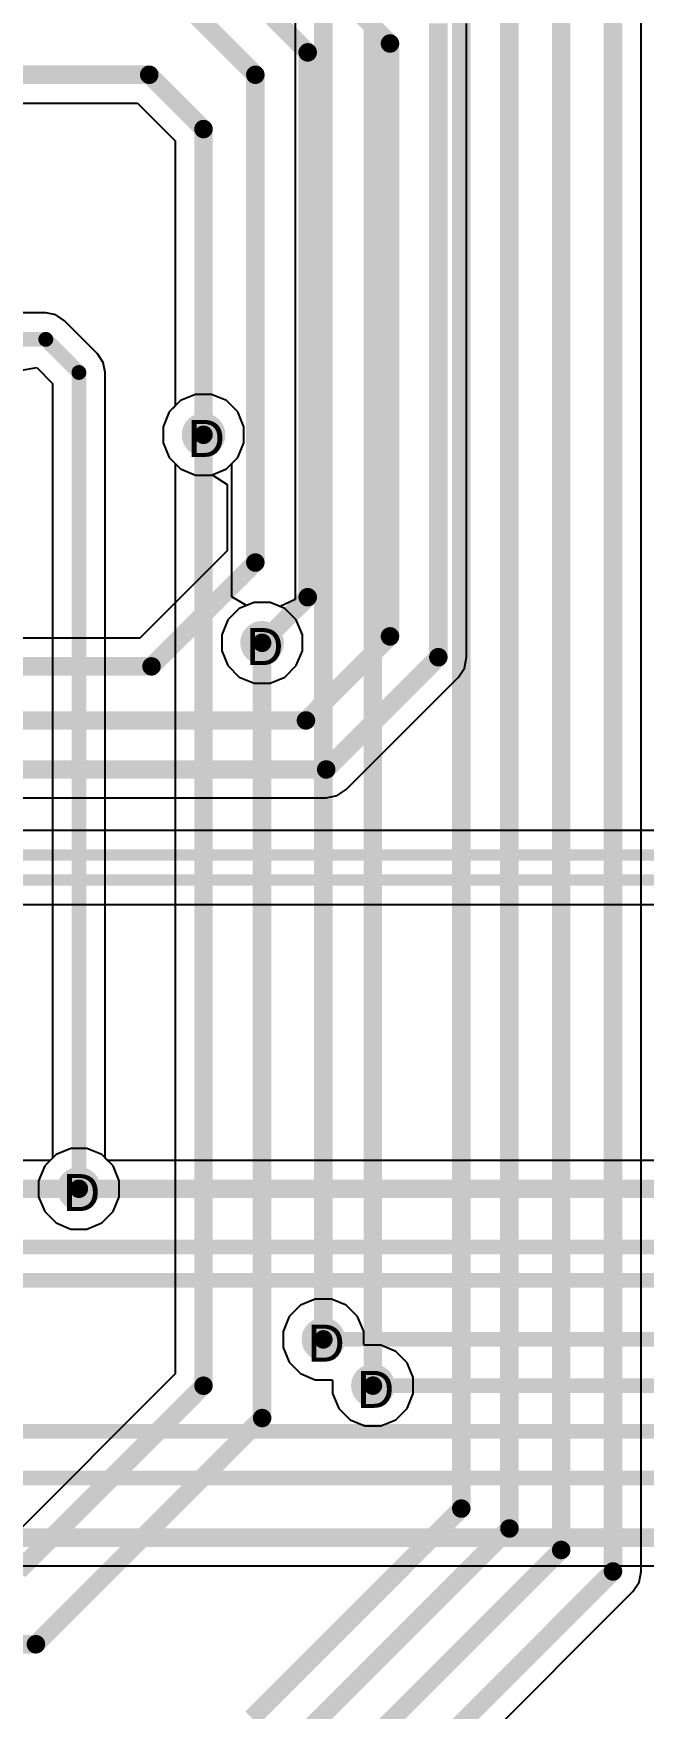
# Model space of a CAD drawing. Header units: inches. Extents: x -11 to 5428, y 0 to 5423.
# Drawn here: x 174.3 to 182.68, y 56.45 to 79.45 of the extents above; entities that cross this region are included whole.
import ezdxf

# ---------------------------------------------------------------- set-up
doc = ezdxf.new("R2010")
doc.units = ezdxf.units.IN
for name, color, linetype in [('Bottom Layer', 5, 'Continuous'), ('Drill Drawing', 1, 'Continuous'), ('GND', 16, 'Continuous'), ('PWR', 76, 'Continuous'), ('Top Layer', 1, 'Continuous'), ('Via Holes', 16, 'Continuous')]:
    doc.layers.add(name, color=color, linetype=linetype)
doc.styles.add('Arial', font='', dxfattribs={"height": 0.2})
doc.styles.get('Arial').set_extended_font_data('Arial')

msp = doc.modelspace()

# ---------------------------------------------------------------- hatches: boundary and pattern name
at = {"layer": 'Bottom Layer'}
h = msp.add_hatch(color=5, dxfattribs=at)
edge = h.paths.add_edge_path()
edge.add_arc((176.637, 73.939), 0.3, 0, 360)
h = msp.add_hatch(color=5, dxfattribs=at)
edge = h.paths.add_edge_path()
edge.add_arc((177.441, 71.083), 0.3, 0, 360)
h = msp.add_hatch(color=5, dxfattribs=at)
edge = h.paths.add_edge_path()
edge.add_arc((174.926, 63.587), 0.3, 0, 360)
h = msp.add_hatch(color=5, dxfattribs=at)
edge = h.paths.add_edge_path()
edge.add_arc((178.283, 61.519), 0.3, 0, 360)
h = msp.add_hatch(color=5, dxfattribs=at)
edge = h.paths.add_edge_path()
edge.add_arc((178.963, 60.884), 0.3, 0, 360)
at = {"layer": 'GND'}
h = msp.add_hatch(color=16, dxfattribs=at)
edge = h.paths.add_edge_path()
edge.add_arc((176.637, 73.939), 0.3, 0, 360)
h = msp.add_hatch(color=16, dxfattribs=at)
edge = h.paths.add_edge_path()
edge.add_arc((177.441, 71.083), 0.3, 0, 360)
h = msp.add_hatch(color=16, dxfattribs=at)
edge = h.paths.add_edge_path()
edge.add_arc((174.926, 63.587), 0.3, 0, 360)
h = msp.add_hatch(color=16, dxfattribs=at)
edge = h.paths.add_edge_path()
edge.add_arc((178.283, 61.519), 0.3, 0, 360)
h = msp.add_hatch(color=16, dxfattribs=at)
edge = h.paths.add_edge_path()
edge.add_arc((178.963, 60.884), 0.3, 0, 360)
at = {"layer": 'PWR'}
h = msp.add_hatch(color=76, dxfattribs=at)
edge = h.paths.add_edge_path()
edge.add_arc((176.637, 73.939), 0.3, 0, 360)
h = msp.add_hatch(color=76, dxfattribs=at)
edge = h.paths.add_edge_path()
edge.add_arc((177.441, 71.083), 0.3, 0, 360)
h = msp.add_hatch(color=76, dxfattribs=at)
edge = h.paths.add_edge_path()
edge.add_arc((174.926, 63.587), 0.3, 0, 360)
h = msp.add_hatch(color=76, dxfattribs=at)
edge = h.paths.add_edge_path()
edge.add_arc((178.283, 61.519), 0.3, 0, 360)
h = msp.add_hatch(color=76, dxfattribs=at)
edge = h.paths.add_edge_path()
edge.add_arc((178.963, 60.884), 0.3, 0, 360)
at = {"layer": 'Top Layer'}
h = msp.add_hatch(color=1, dxfattribs=at)
edge = h.paths.add_edge_path()
edge.add_arc((176.637, 73.939), 0.3, 0, 360)
h = msp.add_hatch(color=1, dxfattribs=at)
edge = h.paths.add_edge_path()
edge.add_arc((177.441, 71.083), 0.3, 0, 360)
h = msp.add_hatch(color=1, dxfattribs=at)
edge = h.paths.add_edge_path()
edge.add_arc((174.926, 63.587), 0.3, 0, 360)
h = msp.add_hatch(color=1, dxfattribs=at)
edge = h.paths.add_edge_path()
edge.add_arc((178.283, 61.519), 0.3, 0, 360)
h = msp.add_hatch(color=1, dxfattribs=at)
edge = h.paths.add_edge_path()
edge.add_arc((178.963, 60.884), 0.3, 0, 360)
at = {"layer": 'Via Holes'}
h = msp.add_hatch(color=7, dxfattribs=at)
edge = h.paths.add_edge_path()
edge.add_arc((176.637, 73.939), 0.15, 0, 360)
h = msp.add_hatch(color=7, dxfattribs=at)
edge = h.paths.add_edge_path()
edge.add_arc((177.441, 71.083), 0.15, 0, 360)
h = msp.add_hatch(color=7, dxfattribs=at)
edge = h.paths.add_edge_path()
edge.add_arc((174.926, 63.587), 0.15, 0, 360)
h = msp.add_hatch(color=7, dxfattribs=at)
edge = h.paths.add_edge_path()
edge.add_arc((178.283, 61.519), 0.15, 0, 360)
h = msp.add_hatch(color=7, dxfattribs=at)
edge = h.paths.add_edge_path()
edge.add_arc((178.963, 60.884), 0.15, 0, 360)

# ---------------------------------------------------------------- linework, layer by layer
at = {"layer": 'Bottom Layer'}
for p, q in [((180.25, 70.885), (180.25, 79.586)), ((170.643, 78.494), (175.73, 78.494)), ((175.73, 78.494), (176.248, 77.975)), ((176.248, 77.975), (176.248, 74.334)), ((176.248, 74.334), (176.167, 74.253)), ((176.167, 74.253), (176.083, 74.05)), ((176.083, 74.05), (176.083, 73.829)), ((176.083, 73.829), (176.167, 73.626)), ((176.167, 73.626), (176.323, 73.47)), ((176.323, 73.47), (176.527, 73.385)), ((176.527, 73.385), (176.747, 73.385)), ((176.747, 73.385), (176.757, 73.39)), ((176.757, 73.39), (176.96, 73.254)), ((176.96, 73.254), (176.96, 72.346)), ((176.96, 72.346), (175.762, 71.147)), ((175.762, 71.147), (172.65, 71.147)), ((180.22, 70.736), (180.25, 70.885)), ((178.596, 69.069), (180.136, 70.61)), ((180.136, 70.61), (180.22, 70.736)), ((178.47, 68.985), (178.596, 69.069)), ((174.1, 68.956), (178.321, 68.956)), ((178.321, 68.956), (178.47, 68.985)), ((207.549, 68.506), (172.282, 68.506)), ((172, 67.49), (207.268, 67.49)), ((174.531, 63.976), (153.9, 63.976)), ((174.612, 64.057), (174.531, 63.976)), ((174.816, 64.141), (174.612, 64.057)), ((175.036, 64.141), (174.816, 64.141)), ((175.24, 64.057), (175.036, 64.141)), ((175.321, 63.976), (175.24, 64.057)), ((195.406, 63.976), (175.321, 63.976)), ((152.633, 58.408), (191.182, 58.408))]:
    msp.add_line(p, q, dxfattribs=at)
for points in [[(177.278, 81.229, 0.254, 0.254, 0), (179.197, 79.311, 0.254, 0.254, 0)], [(176.84, 80.416, 0.254, 0.254, 0), (178.068, 79.189, 0.254, 0.254, 0)], [(176.424, 79.807, 0.254, 0.254, 0), (177.349, 78.882, 0.254, 0.254, 0)], [(179.862, 70.885, 0.254, 0.254, 0), (179.862, 79.586, 0.254, 0.254, 0)], [(179.197, 71.171, 0.254, 0.254, 0), (179.197, 79.311, 0.254, 0.254, 0)], [(178.068, 71.709, 0.254, 0.254, 0), (178.068, 79.189, 0.254, 0.254, 0)], [(165.051, 78.882, 0.254, 0.254, 0), (175.891, 78.882, 0.254, 0.254, 0)], [(175.891, 78.882, 0.254, 0.254, 0), (176.637, 78.136, 0.254, 0.254, 0)], [(177.349, 72.185, 0.254, 0.254, 0), (177.349, 78.882, 0.254, 0.254, 0)], [(176.637, 73.939, 0.254, 0.254, 0), (176.637, 78.136, 0.254, 0.254, 0)], [(175.922, 70.759, 0.254, 0.254, 0), (177.349, 72.185, 0.254, 0.254, 0)], [(177.441, 71.083, 0.254, 0.254, 0), (178.068, 71.709, 0.254, 0.254, 0)], [(178.044, 70.017, 0.254, 0.254, 0), (179.197, 71.171, 0.254, 0.254, 0)], [(172.255, 70.759, 0.254, 0.254, 0), (175.922, 70.759, 0.254, 0.254, 0)], [(178.321, 69.344, 0.254, 0.254, 0), (179.862, 70.885, 0.254, 0.254, 0)], [(172.942, 70.017, 0.254, 0.254, 0), (178.044, 70.017, 0.254, 0.254, 0)], [(173.704, 69.344, 0.254, 0.254, 0), (178.321, 69.344, 0.254, 0.254, 0)], [(172.143, 68.169, 0.152, 0.152, 0), (207.549, 68.169, 0.152, 0.152, 0)], [(172, 67.826, 0.152, 0.152, 0), (207.407, 67.826, 0.152, 0.152, 0)], [(153.9, 63.587, 0.254, 0.254, 0), (174.926, 63.587, 0.254, 0.254, 0)], [(174.926, 63.587, 0.254, 0.254, 0), (195.406, 63.587, 0.254, 0.254, 0)], [(154.54, 62.787, 0.203, 0.203, 0), (194.732, 62.787, 0.203, 0.203, 0)], [(154.778, 62.329, 0.203, 0.203, 0), (194.443, 62.329, 0.203, 0.203, 0)], [(178.283, 61.519, 0.203, 0.203, 0), (193.726, 61.519, 0.203, 0.203, 0)], [(178.963, 60.884, 0.203, 0.203, 0), (193.497, 60.884, 0.203, 0.203, 0)], [(171.679, 60.257, 0.203, 0.203, 0), (192.119, 60.257, 0.203, 0.203, 0)], [(170.822, 59.615, 0.203, 0.203, 0), (191.897, 59.615, 0.203, 0.203, 0)], [(152.472, 58.797, 0.254, 0.254, 0), (191.343, 58.797, 0.254, 0.254, 0)]]:
    msp.add_lwpolyline(points, format="xyseb", dxfattribs=at)
for points in [[(179.134, 79.311, 0.127, 0.127, 1), (179.261, 79.311, 0.127, 0.127, 1)], [(179.134, 79.311, 0.127, 0.127, 1), (179.261, 79.311, 0.127, 0.127, 1)], [(178.004, 79.189, 0.127, 0.127, 1), (178.131, 79.189, 0.127, 0.127, 1)], [(178.004, 79.189, 0.127, 0.127, 1), (178.131, 79.189, 0.127, 0.127, 1)], [(175.828, 78.882, 0.127, 0.127, 1), (175.955, 78.882, 0.127, 0.127, 1)], [(175.828, 78.882, 0.127, 0.127, 1), (175.955, 78.882, 0.127, 0.127, 1)], [(177.285, 78.882, 0.127, 0.127, 1), (177.412, 78.882, 0.127, 0.127, 1)], [(177.285, 78.882, 0.127, 0.127, 1), (177.412, 78.882, 0.127, 0.127, 1)], [(176.573, 78.136, 0.127, 0.127, 1), (176.7, 78.136, 0.127, 0.127, 1)], [(176.573, 78.136, 0.127, 0.127, 1), (176.7, 78.136, 0.127, 0.127, 1)], [(176.573, 73.939, 0.127, 0.127, 1), (176.7, 73.939, 0.127, 0.127, 1)], [(177.285, 72.185, 0.127, 0.127, 1), (177.412, 72.185, 0.127, 0.127, 1)], [(177.285, 72.185, 0.127, 0.127, 1), (177.412, 72.185, 0.127, 0.127, 1)], [(178.004, 71.709, 0.127, 0.127, 1), (178.131, 71.709, 0.127, 0.127, 1)], [(178.004, 71.709, 0.127, 0.127, 1), (178.131, 71.709, 0.127, 0.127, 1)], [(179.134, 71.171, 0.127, 0.127, 1), (179.261, 71.171, 0.127, 0.127, 1)], [(179.134, 71.171, 0.127, 0.127, 1), (179.261, 71.171, 0.127, 0.127, 1)], [(177.378, 71.083, 0.127, 0.127, 1), (177.505, 71.083, 0.127, 0.127, 1)], [(175.859, 70.759, 0.127, 0.127, 1), (175.986, 70.759, 0.127, 0.127, 1)], [(175.859, 70.759, 0.127, 0.127, 1), (175.986, 70.759, 0.127, 0.127, 1)], [(179.798, 70.885, 0.127, 0.127, 1), (179.925, 70.885, 0.127, 0.127, 1)], [(179.798, 70.885, 0.127, 0.127, 1), (179.925, 70.885, 0.127, 0.127, 1)], [(177.98, 70.017, 0.127, 0.127, 1), (178.107, 70.017, 0.127, 0.127, 1)], [(177.98, 70.017, 0.127, 0.127, 1), (178.107, 70.017, 0.127, 0.127, 1)], [(178.258, 69.344, 0.127, 0.127, 1), (178.385, 69.344, 0.127, 0.127, 1)], [(178.258, 69.344, 0.127, 0.127, 1), (178.385, 69.344, 0.127, 0.127, 1)], [(174.862, 63.587, 0.127, 0.127, 1), (174.989, 63.587, 0.127, 0.127, 1)], [(174.862, 63.587, 0.127, 0.127, 1), (174.989, 63.587, 0.127, 0.127, 1)], [(178.232, 61.519, 0.102, 0.102, 1), (178.333, 61.519, 0.102, 0.102, 1)], [(178.912, 60.884, 0.102, 0.102, 1), (179.014, 60.884, 0.102, 0.102, 1)]]:
    msp.add_lwpolyline(points, format="xyseb", close=True, dxfattribs=at)
at = {"layer": 'GND'}
for p, q in [((176.323, 74.409), (176.167, 74.253)), ((176.527, 74.493), (176.323, 74.409)), ((176.747, 74.493), (176.527, 74.493)), ((176.951, 74.409), (176.747, 74.493)), ((177.107, 74.253), (176.951, 74.409)), ((176.167, 74.253), (176.083, 74.05)), ((177.191, 74.05), (177.107, 74.253)), ((176.083, 74.05), (176.083, 73.829)), ((176.083, 73.829), (176.167, 73.626)), ((177.107, 73.626), (177.191, 73.829)), ((177.191, 73.829), (177.191, 74.05)), ((176.167, 73.626), (176.323, 73.47)), ((176.951, 73.47), (177.107, 73.626)), ((176.323, 73.47), (176.527, 73.385)), ((176.527, 73.385), (176.747, 73.385)), ((176.747, 73.385), (176.951, 73.47)), ((177.128, 71.553), (176.972, 71.397)), ((177.331, 71.637), (177.128, 71.553)), ((177.552, 71.637), (177.331, 71.637)), ((177.755, 71.553), (177.552, 71.637)), ((177.911, 71.397), (177.755, 71.553)), ((176.972, 71.397), (176.887, 71.193)), ((177.995, 71.193), (177.911, 71.397)), ((176.887, 71.193), (176.887, 70.973)), ((177.995, 70.973), (177.995, 71.193)), ((176.887, 70.973), (176.972, 70.769)), ((177.911, 70.769), (177.995, 70.973)), ((176.972, 70.769), (177.128, 70.613)), ((177.128, 70.613), (177.331, 70.529)), ((177.552, 70.529), (177.755, 70.613)), ((177.755, 70.613), (177.911, 70.769)), ((177.331, 70.529), (177.552, 70.529)), ((174.612, 64.057), (174.456, 63.901)), ((174.816, 64.141), (174.612, 64.057)), ((175.036, 64.141), (174.816, 64.141)), ((175.24, 64.057), (175.036, 64.141)), ((175.396, 63.901), (175.24, 64.057)), ((174.456, 63.901), (174.372, 63.697)), ((175.48, 63.697), (175.396, 63.901)), ((174.372, 63.697), (174.372, 63.477)), ((174.372, 63.477), (174.456, 63.273)), ((175.396, 63.273), (175.48, 63.477)), ((175.48, 63.477), (175.48, 63.697)), ((174.456, 63.273), (174.612, 63.117)), ((175.24, 63.117), (175.396, 63.273)), ((174.612, 63.117), (174.816, 63.033)), ((174.816, 63.033), (175.036, 63.033)), ((175.036, 63.033), (175.24, 63.117)), ((177.969, 61.988), (177.813, 61.833)), ((178.172, 62.073), (177.969, 61.988)), ((178.393, 62.073), (178.172, 62.073)), ((178.596, 61.988), (178.393, 62.073)), ((178.752, 61.833), (178.596, 61.988)), ((177.813, 61.833), (177.729, 61.629)), ((178.837, 61.629), (178.752, 61.833)), ((177.729, 61.629), (177.729, 61.409)), ((177.729, 61.409), (177.813, 61.205)), ((178.837, 61.449), (178.837, 61.629)), ((178.853, 61.438), (178.837, 61.449)), ((179.073, 61.438), (178.853, 61.438)), ((179.277, 61.353), (179.073, 61.438)), ((177.813, 61.205), (177.969, 61.049)), ((179.433, 61.198), (179.277, 61.353)), ((179.517, 60.994), (179.433, 61.198)), ((177.969, 61.049), (178.172, 60.965)), ((178.172, 60.965), (178.393, 60.965)), ((178.393, 60.965), (178.409, 60.954)), ((178.409, 60.954), (178.409, 60.774)), ((179.517, 60.774), (179.517, 60.994)), ((178.409, 60.774), (178.494, 60.57)), ((179.433, 60.57), (179.517, 60.774)), ((178.494, 60.57), (178.649, 60.414)), ((179.277, 60.414), (179.433, 60.57)), ((178.649, 60.414), (178.853, 60.33)), ((178.853, 60.33), (179.073, 60.33)), ((179.073, 60.33), (179.277, 60.414))]:
    msp.add_line(p, q, dxfattribs=at)
at = {"layer": 'PWR'}
for p, q in [((176.323, 74.409), (176.167, 74.253)), ((176.527, 74.493), (176.323, 74.409)), ((176.747, 74.493), (176.527, 74.493)), ((176.951, 74.409), (176.747, 74.493)), ((177.107, 74.253), (176.951, 74.409)), ((176.167, 74.253), (176.083, 74.05)), ((177.191, 74.05), (177.107, 74.253)), ((176.083, 74.05), (176.083, 73.829)), ((176.083, 73.829), (176.167, 73.626)), ((177.107, 73.626), (177.191, 73.829)), ((177.191, 73.829), (177.191, 74.05)), ((176.167, 73.626), (176.323, 73.47)), ((176.951, 73.47), (177.107, 73.626)), ((176.323, 73.47), (176.527, 73.385)), ((176.527, 73.385), (176.747, 73.385)), ((176.747, 73.385), (176.951, 73.47)), ((177.128, 71.553), (176.972, 71.397)), ((177.331, 71.637), (177.128, 71.553)), ((177.552, 71.637), (177.331, 71.637)), ((177.755, 71.553), (177.552, 71.637)), ((177.911, 71.397), (177.755, 71.553)), ((176.972, 71.397), (176.887, 71.193)), ((177.995, 71.193), (177.911, 71.397)), ((176.887, 71.193), (176.887, 70.973)), ((177.995, 70.973), (177.995, 71.193)), ((176.887, 70.973), (176.972, 70.769)), ((177.911, 70.769), (177.995, 70.973)), ((176.972, 70.769), (177.128, 70.613)), ((177.128, 70.613), (177.331, 70.529)), ((177.552, 70.529), (177.755, 70.613)), ((177.755, 70.613), (177.911, 70.769)), ((177.331, 70.529), (177.552, 70.529)), ((174.612, 64.057), (174.456, 63.901)), ((174.816, 64.141), (174.612, 64.057)), ((175.036, 64.141), (174.816, 64.141)), ((175.24, 64.057), (175.036, 64.141)), ((175.396, 63.901), (175.24, 64.057)), ((174.456, 63.901), (174.372, 63.697)), ((175.48, 63.697), (175.396, 63.901)), ((174.372, 63.697), (174.372, 63.477)), ((174.372, 63.477), (174.456, 63.273)), ((175.396, 63.273), (175.48, 63.477)), ((175.48, 63.477), (175.48, 63.697)), ((174.456, 63.273), (174.612, 63.117)), ((175.24, 63.117), (175.396, 63.273)), ((174.612, 63.117), (174.816, 63.033)), ((174.816, 63.033), (175.036, 63.033)), ((175.036, 63.033), (175.24, 63.117)), ((177.969, 61.988), (177.813, 61.833)), ((178.172, 62.073), (177.969, 61.988)), ((178.393, 62.073), (178.172, 62.073)), ((178.596, 61.988), (178.393, 62.073)), ((178.752, 61.833), (178.596, 61.988)), ((177.813, 61.833), (177.729, 61.629)), ((178.837, 61.629), (178.752, 61.833)), ((177.729, 61.629), (177.729, 61.409)), ((177.729, 61.409), (177.813, 61.205)), ((178.837, 61.449), (178.837, 61.629)), ((178.853, 61.438), (178.837, 61.449)), ((179.073, 61.438), (178.853, 61.438)), ((179.277, 61.353), (179.073, 61.438)), ((177.813, 61.205), (177.969, 61.049)), ((179.433, 61.198), (179.277, 61.353)), ((179.517, 60.994), (179.433, 61.198)), ((177.969, 61.049), (178.172, 60.965)), ((178.172, 60.965), (178.393, 60.965)), ((178.393, 60.965), (178.409, 60.954)), ((178.409, 60.954), (178.409, 60.774)), ((179.517, 60.774), (179.517, 60.994)), ((178.409, 60.774), (178.494, 60.57)), ((179.433, 60.57), (179.517, 60.774)), ((178.494, 60.57), (178.649, 60.414)), ((179.277, 60.414), (179.433, 60.57)), ((178.649, 60.414), (178.853, 60.33)), ((178.853, 60.33), (179.073, 60.33)), ((179.073, 60.33), (179.277, 60.414))]:
    msp.add_line(p, q, dxfattribs=at)
at = {"layer": 'Top Layer'}
for p, q in [((182.648, 58.333), (182.648, 85.939)), ((177.894, 81.907), (177.894, 71.679)), ((174.471, 75.611), (174.142, 75.611)), ((174.61, 75.584), (174.471, 75.611)), ((174.471, 75.611), (174.471, 75.611)), ((174.727, 75.505), (174.61, 75.584)), ((175.182, 75.05), (174.727, 75.505)), ((175.261, 74.932), (175.182, 75.05)), ((175.182, 75.05), (175.182, 75.05)), ((174.142, 74.826), (174.346, 74.861)), ((174.346, 74.861), (174.563, 74.643)), ((175.288, 74.794), (175.261, 74.932)), ((175.288, 64.008), (175.288, 74.794)), ((175.288, 74.794), (175.288, 74.794)), ((174.563, 74.643), (174.563, 64.008)), ((176.323, 74.409), (176.167, 74.253)), ((176.527, 74.493), (176.323, 74.409)), ((176.747, 74.493), (176.527, 74.493)), ((176.951, 74.409), (176.747, 74.493)), ((177.107, 74.253), (176.951, 74.409)), ((176.167, 74.253), (176.083, 74.05)), ((177.191, 74.05), (177.107, 74.253)), ((176.083, 74.05), (176.083, 73.829)), ((176.083, 73.829), (176.167, 73.626)), ((177.107, 73.626), (177.191, 73.829)), ((177.191, 73.829), (177.191, 74.05)), ((176.167, 73.626), (176.248, 73.544)), ((177.025, 73.544), (177.107, 73.626)), ((176.248, 73.544), (176.248, 61.044)), ((177.025, 71.716), (177.025, 73.544)), ((177.229, 71.594), (177.025, 71.716)), ((177.331, 71.637), (177.229, 71.594)), ((177.552, 71.637), (177.331, 71.637)), ((177.691, 71.579), (177.552, 71.637)), ((177.894, 71.679), (177.691, 71.579)), ((174.563, 64.008), (174.456, 63.901)), ((175.396, 63.901), (175.288, 64.008)), ((174.456, 63.901), (174.372, 63.697)), ((175.48, 63.697), (175.396, 63.901)), ((174.372, 63.697), (174.372, 63.477)), ((174.372, 63.477), (174.456, 63.273)), ((175.396, 63.273), (175.48, 63.477)), ((175.48, 63.477), (175.48, 63.697)), ((174.456, 63.273), (174.612, 63.117)), ((175.24, 63.117), (175.396, 63.273)), ((174.612, 63.117), (174.816, 63.033)), ((174.816, 63.033), (175.036, 63.033)), ((175.036, 63.033), (175.24, 63.117)), ((176.248, 61.044), (173.939, 58.734)), ((182.534, 58.058), (182.618, 58.184)), ((182.618, 58.184), (182.648, 58.333)), ((180.183, 55.707), (182.534, 58.058))]:
    msp.add_line(p, q, dxfattribs=at)
for points in [[(182.259, 58.333, 0.254, 0.254, 0), (182.259, 85.939, 0.254, 0.254, 0)], [(181.548, 58.628, 0.254, 0.254, 0), (181.548, 85.634, 0.254, 0.254, 0)], [(180.837, 58.923, 0.254, 0.254, 0), (180.837, 85.406, 0.254, 0.254, 0)], [(180.177, 59.196, 0.254, 0.254, 0), (180.177, 85.152, 0.254, 0.254, 0)], [(178.963, 60.884, 0.254, 0.254, 0), (178.963, 82.708, 0.254, 0.254, 0)], [(178.283, 61.519, 0.254, 0.254, 0), (178.283, 82.067, 0.254, 0.254, 0)], [(173.571, 75.249, 0.203, 0.203, 0), (174.471, 75.249, 0.203, 0.203, 0)], [(174.471, 75.249, 0.203, 0.203, 0), (174.926, 74.794, 0.203, 0.203, 0)], [(174.926, 63.587, 0.203, 0.203, 0), (174.926, 74.794, 0.203, 0.203, 0)], [(176.637, 60.883, 0.254, 0.254, 0), (176.637, 73.939, 0.254, 0.254, 0)], [(177.441, 60.439, 0.254, 0.254, 0), (177.441, 71.083, 0.254, 0.254, 0)], [(174.1, 58.346, 0.254, 0.254, 0), (176.637, 60.883, 0.254, 0.254, 0)], [(174.335, 57.333, 0.254, 0.254, 0), (177.441, 60.439, 0.254, 0.254, 0)], [(177.301, 56.32, 0.254, 0.254, 0), (180.177, 59.196, 0.254, 0.254, 0)], [(177.222, 55.308, 0.254, 0.254, 0), (180.837, 58.923, 0.254, 0.254, 0)], [(177.215, 54.295, 0.254, 0.254, 0), (181.548, 58.628, 0.254, 0.254, 0)], [(179.629, 55.702, 0.254, 0.254, 0), (182.259, 58.333, 0.254, 0.254, 0)], [(167.729, 57.333, 0.254, 0.254, 0), (174.335, 57.333, 0.254, 0.254, 0)]]:
    msp.add_lwpolyline(points, format="xyseb", dxfattribs=at)
for points in [[(174.42, 75.249, 0.102, 0.102, 1), (174.522, 75.249, 0.102, 0.102, 1)], [(174.42, 75.249, 0.102, 0.102, 1), (174.522, 75.249, 0.102, 0.102, 1)], [(174.875, 74.794, 0.102, 0.102, 1), (174.977, 74.794, 0.102, 0.102, 1)], [(174.875, 74.794, 0.102, 0.102, 1), (174.977, 74.794, 0.102, 0.102, 1)], [(176.573, 73.939, 0.127, 0.127, 1), (176.7, 73.939, 0.127, 0.127, 1)], [(177.378, 71.083, 0.127, 0.127, 1), (177.505, 71.083, 0.127, 0.127, 1)], [(174.875, 63.587, 0.102, 0.102, 1), (174.977, 63.587, 0.102, 0.102, 1)], [(178.219, 61.519, 0.127, 0.127, 1), (178.346, 61.519, 0.127, 0.127, 1)], [(176.573, 60.883, 0.127, 0.127, 1), (176.7, 60.883, 0.127, 0.127, 1)], [(176.573, 60.883, 0.127, 0.127, 1), (176.7, 60.883, 0.127, 0.127, 1)], [(178.9, 60.884, 0.127, 0.127, 1), (179.027, 60.884, 0.127, 0.127, 1)], [(177.378, 60.439, 0.127, 0.127, 1), (177.505, 60.439, 0.127, 0.127, 1)], [(177.378, 60.439, 0.127, 0.127, 1), (177.505, 60.439, 0.127, 0.127, 1)], [(180.113, 59.196, 0.127, 0.127, 1), (180.24, 59.196, 0.127, 0.127, 1)], [(180.113, 59.196, 0.127, 0.127, 1), (180.24, 59.196, 0.127, 0.127, 1)], [(180.774, 58.923, 0.127, 0.127, 1), (180.901, 58.923, 0.127, 0.127, 1)], [(180.774, 58.923, 0.127, 0.127, 1), (180.901, 58.923, 0.127, 0.127, 1)], [(181.485, 58.628, 0.127, 0.127, 1), (181.612, 58.628, 0.127, 0.127, 1)], [(181.485, 58.628, 0.127, 0.127, 1), (181.612, 58.628, 0.127, 0.127, 1)], [(182.196, 58.333, 0.127, 0.127, 1), (182.323, 58.333, 0.127, 0.127, 1)], [(182.196, 58.333, 0.127, 0.127, 1), (182.323, 58.333, 0.127, 0.127, 1)], [(174.272, 57.333, 0.127, 0.127, 1), (174.399, 57.333, 0.127, 0.127, 1)], [(174.272, 57.333, 0.127, 0.127, 1), (174.399, 57.333, 0.127, 0.127, 1)]]:
    msp.add_lwpolyline(points, format="xyseb", close=True, dxfattribs=at)

# ---------------------------------------------------------------- texts
at = {"layer": 'Drill Drawing', "style": 'Arial'}
for p in [(176.417, 73.635), (177.221, 70.778), (174.706, 63.282), (178.063, 61.214), (178.743, 60.579)]:
    msp.add_text('D', height=0.508, dxfattribs=at).set_placement(p)

doc.saveas('drawing.dxf')
